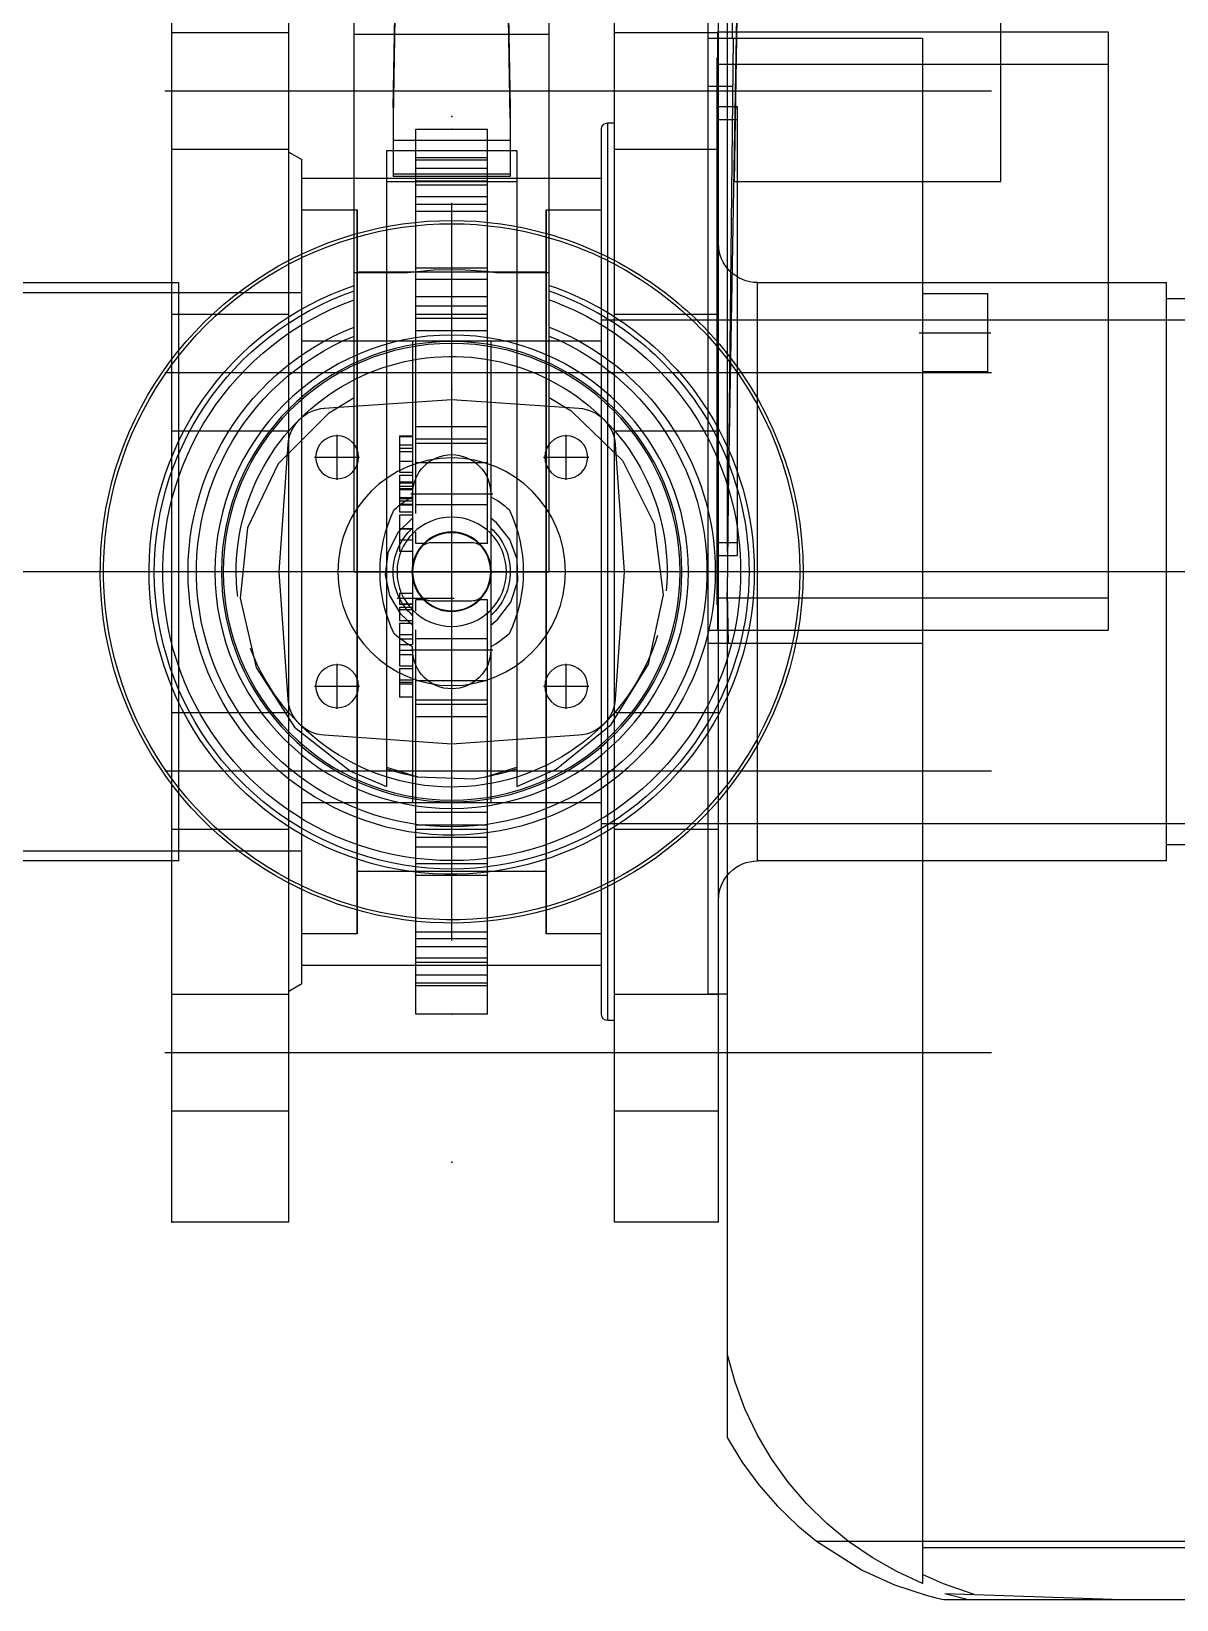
# Model space of a CAD drawing. Extents: x -234346 to 58427, y -132654 to -82394.
# Drawn here: x -196978.4 to -196802.5, y -103642.8 to -103401.7 of the extents above; entities that cross this region are included whole.
import ezdxf

# ---------------------------------------------------------------- set-up
doc = ezdxf.new("R2010")
doc.units = 0
doc.header["$LTSCALE"] = 8
doc.layers.get('0').update_dxf_attribs({"color": 9, "lineweight": 5})
doc.layers.add('PUMP EQUIPMENT BLOCK', color=30, linetype='Continuous')

# ---------------------------------------------------------------- blocks, each defined once
blk = doc.blocks.new('BOOSTER PUMP BLOCK')
for p, q in [((-354, 553.55), (-354, -607.96)), ((-392.75, -219.7), (-392.75, -369.55)), ((-315.25, -369.55), (-315.25, -219.7)), ((-396, -274.7), (-396, -282.7)), ((-312, -282.7), (-312, -274.7)), ((-512, -316.87), (-512, -278.7)), ((-504, -320.2), (-504, -278.7)), ((-503, -336.52), (-503, -278.7)), ((-398.45, -282.7), (-398.45, -345.55)), ((-398.45, -282.7), (-309.55, -282.7)), ((-309.55, -345.55), (-309.55, -282.7)), ((-511.05, -316.8), (-512, -289.52)), ((-271, -291.7), (-363, -291.7)), ((-363, -320.2), (-363, -291.7)), ((-358, -351.7), (-358, -291.7)), ((-276, -349.35), (-276, -291.7)), ((-271, -349.35), (-271, -291.7)), ((-294, -349.16), (-294, -308.2)), ((-294, -308.2), (-197.27, -308.2)), ((-427.91, -436.65), (-427.91, -309.63)), ((-384.61, -436.65), (-384.61, -309.63)), ((-323.39, -436.65), (-323.39, -309.63)), ((-323.25, -310.2), (-323.25, -320.2)), ((-311.25, -310.2), (-323.25, -310.2)), ((-317.25, -320.7), (-317.25, -309.7)), ((-311.25, -320.2), (-311.25, -310.2)), ((-280.09, -436.65), (-280.09, -309.63)), ((-511.05, -316.8), (-512, -313.13)), ((-365, -320.2), (-509.51, -320.2)), ((-272, -320.2), (-365, -320.2)), ((-365, -353.2), (-365, -320.2)), ((-363, -353.2), (-363, -320.2)), ((-272, -349.28), (-272, -320.2)), ((-398.45, -345.55), (-309.55, -345.55)), ((-173.83, -347.06), (-294, -349.16)), ((-272, -349.28), (-357.23, -350.2)), ((-351.5, -351.7), (-351.5, -348.7)), ((-282.5, -348.7), (-351.5, -348.7)), ((-243.96, -348.34), (-350.82, -350.2)), ((-349.5, -351.7), (-349.5, -348.7)), ((-284.5, -351.7), (-284.5, -348.7)), ((-282.5, -351.7), (-282.5, -348.7)), ((-279.41, -349.41), (-279.41, -353.2)), ((-276, -351.7), (-276, -349.35)), ((-272, -349.28), (-272, -349.32)), ((-272, -351.7), (-272, -349.32)), ((-272, -349.39), (-271, -349.39)), ((-271, -351.7), (-271, -349.35)), ((-271, -349.39), (-243.96, -349.6)), ((-418.92, -350.2), (-487.1, -350.2)), ((-454, -351.55), (-454, -367.55)), ((-454, -351.55), (-418.92, -351.55)), ((-436.91, -351.55), (-436.91, -367.55)), ((-357.18, -350.2), (-418.92, -350.2)), ((-418.92, -350.2), (-418.92, -353.2)), ((-418.92, -351.55), (-254, -351.55)), ((-418.91, -367.55), (-418.91, -351.55)), ((-393.61, -351.55), (-393.61, -367.55)), ((-375.61, -367.55), (-375.61, -351.55)), ((-357.18, -350.2), (-365, -350.07)), ((-365, -350.08), (-357.23, -350.2)), ((-279.41, -351.7), (-363, -351.7)), ((-359, -351.8), (-359, -351.7)), ((-279.41, -351.8), (-359, -351.8)), ((-357, -351.8), (-357, -351.7)), ((-234, -350.2), (-350.77, -350.2)), ((-347.75, -351.8), (-347.75, -351.7)), ((-346.75, -351.8), (-346.75, -351.7)), ((-346.25, -351.8), (-346.25, -351.7)), ((-339.5, -351.8), (-339.5, -351.7)), ((-338, -351.8), (-338, -351.7)), ((-337.25, -351.8), (-337.25, -351.7)), ((-335.75, -351.8), (-335.75, -351.7)), ((-332.39, -351.55), (-332.39, -367.55)), ((-331.25, -351.8), (-331.25, -351.7)), ((-329.75, -351.8), (-329.75, -351.7)), ((-329, -351.8), (-329, -351.7)), ((-327.5, -351.8), (-327.5, -351.7)), ((-323, -351.8), (-323, -351.7)), ((-322.9, -351.7), (-322.9, -351.8)), ((-322.7, -351.8), (-322.7, -351.7)), ((-321.5, -351.8), (-321.5, -351.7)), ((-321.4, -351.8), (-321.4, -351.7)), ((-320.75, -351.8), (-320.75, -351.7)), ((-320.25, -351.8), (-320.25, -351.7)), ((-319.25, -351.8), (-319.25, -351.7)), ((-318.3, -351.8), (-318.3, -351.7)), ((-315.7, -351.8), (-315.7, -351.7)), ((-314.75, -351.8), (-314.75, -351.7)), ((-314.39, -367.55), (-314.39, -351.55)), ((-313.75, -351.8), (-313.75, -351.7)), ((-313.25, -351.8), (-313.25, -351.7)), ((-312.6, -351.8), (-312.6, -351.7)), ((-312.5, -351.8), (-312.5, -351.7)), ((-311.3, -351.8), (-311.3, -351.7)), ((-311.1, -351.8), (-311.1, -351.7)), ((-311, -351.8), (-311, -351.7)), ((-306.5, -351.8), (-306.5, -351.7)), ((-305, -351.8), (-305, -351.7)), ((-304.25, -351.8), (-304.25, -351.7)), ((-302.75, -351.8), (-302.75, -351.7)), ((-298.25, -351.8), (-298.25, -351.7)), ((-296.75, -351.8), (-296.75, -351.7)), ((-296, -351.8), (-296, -351.7)), ((-294.5, -351.8), (-294.5, -351.7)), ((-289.09, -351.55), (-289.09, -367.55)), ((-287.75, -351.8), (-287.75, -351.7)), ((-287.25, -351.8), (-287.25, -351.7)), ((-286.25, -351.8), (-286.25, -351.7)), ((-271, -351.7), (-279.41, -351.7)), ((-275, -351.8), (-279.41, -351.8)), ((-277, -351.8), (-277, -351.7)), ((-275, -351.8), (-275, -351.7)), ((-272, -353.2), (-272, -351.7)), ((-271.09, -367.55), (-271.09, -351.55)), ((-234, -353.2), (-418.92, -353.2)), ((-354, -366.05), (-373.57, -367.42)), ((-334.43, -367.42), (-354, -366.05)), ((-454, -367.55), (-401.86, -367.55)), ((-423, -367.55), (-423, -368.55)), ((-423, -368.55), (-402.37, -368.55)), ((-402.37, -368.55), (-305.63, -368.55)), ((-401.86, -367.55), (-306.14, -367.55)), ((-306.14, -367.55), (-254, -367.55)), ((-305.63, -368.55), (-285, -368.55)), ((-285, -368.55), (-285, -367.55)), ((-422, -369.55), (-402.86, -369.55)), ((-414.5, -369.55), (-414.5, -387.05)), ((-409.65, -369.55), (-409.65, -378.05)), ((-409.65, -369.55), (-409.65, -378.05)), ((-402.86, -369.55), (-305.14, -369.55)), ((-389.5, -369.55), (-389.5, -415.55)), ((-318.5, -415.55), (-318.5, -369.55)), ((-305.14, -369.55), (-286, -369.55)), ((-298.35, -378.05), (-298.35, -369.55)), ((-298.35, -378.05), (-298.35, -369.55)), ((-293.5, -377.55), (-293.5, -369.55)), ((-379.13, -372.99), (-380.5, -392.55)), ((-371.6, -378.42), (-371.6, -371.49)), ((-336.4, -378.42), (-336.4, -371.49)), ((-327.5, -392.55), (-328.87, -372.99)), ((-375.07, -374.95), (-368.14, -374.95)), ((-339.87, -374.95), (-332.94, -374.95)), ((-298.35, -378.05), (-409.65, -378.05)), ((-409.65, -378.05), (-298.35, -378.05)), ((-400.1, -378.05), (-400.1, -407.05)), ((-400.1, -378.05), (-400.1, -407.05)), ((-354, -377.55), (-268.06, -377.55)), ((-354, -407.55), (-354, -377.55)), ((-308, -385.75), (-308, -377.55)), ((-307.9, -407.05), (-307.9, -378.05)), ((-307.9, -407.05), (-307.9, -378.05)), ((-293.5, -407.55), (-293.5, -377.55)), ((-271.38, -407.55), (-271.38, -377.55)), ((-289.28, -382.55), (-386.99, -382.55)), ((-385.51, -387.31), (-384.03, -382.55)), ((-294, -402.55), (-294, -382.55)), ((-289.28, -382.55), (-289.28, -383.55)), ((-293.24, -383.55), (-293.24, -401.55)), ((-283.06, -383.55), (-293.24, -383.55)), ((-293.18, -401.55), (-293.18, -383.55)), ((-292.81, -401.55), (-292.81, -383.55)), ((-289.28, -383.55), (-289.28, -401.55)), ((-287.66, -401.55), (-287.66, -383.55)), ((-284.29, -383.55), (-201.01, -385.02)), ((-282.68, -383.55), (-283.06, -383.55)), ((-212, -384.79), (-282.68, -383.55)), ((-422.03, -387.05), (-422.03, -398.05)), ((-422.03, -387.05), (-407.72, -387.05)), ((-417.64, -387.05), (-417.64, -398.05)), ((-417.26, -387.05), (-417.26, -398.05)), ((-416.03, -387.05), (-416.03, -398.05)), ((-414.5, -387.05), (-414.5, -398.05)), ((-414.06, -387.05), (-414.06, -398.05)), ((-413.4, -387.05), (-413.4, -398.05)), ((-411.63, -387.05), (-411.63, -398.05)), ((-410.45, -387.05), (-410.45, -398.05)), ((-409.37, -398.05), (-409.37, -387.05)), ((-407.72, -387.05), (-358.32, -387.05)), ((-400.67, -387.05), (-400.67, -398.05)), ((-398.9, -387.05), (-398.9, -398.05)), ((-396.27, -398.05), (-396.27, -387.05)), ((-394.84, -387.05), (-394.84, -398.05)), ((-393.61, -387.05), (-393.61, -398.05)), ((-392.93, -387.05), (-392.93, -398.05)), ((-391.02, -387.05), (-391.02, -398.05)), ((-389.5, -386.55), (-389.5, -398.55)), ((-318.5, -386.55), (-389.5, -386.55)), ((-376.3, -387.05), (-376.3, -398.05)), ((-374.39, -387.05), (-374.39, -398.05)), ((-373.7, -398.05), (-373.7, -387.05)), ((-370.76, -387.05), (-370.76, -398.05)), ((-366, -398.85), (-366, -386.25)), ((-365.53, -386.55), (-366, -386.55)), ((-364.29, -387.05), (-364.29, -398.05)), ((-358.32, -387.05), (-358.32, -388.24)), ((-349.68, -387.05), (-349.68, -388.24)), ((-349.68, -387.05), (-285.97, -387.05)), ((-343.71, -387.05), (-343.71, -398.05)), ((-342, -386.55), (-342.47, -386.55)), ((-342, -398.85), (-342, -386.25)), ((-337.24, -387.05), (-337.24, -398.05)), ((-334.3, -387.05), (-334.3, -398.05)), ((-333.61, -387.05), (-333.61, -398.05)), ((-331.7, -387.05), (-331.7, -398.05)), ((-318.5, -398.55), (-318.5, -386.55)), ((-316.98, -387.05), (-316.98, -398.05)), ((-315.07, -387.05), (-315.07, -398.05)), ((-314.39, -398.05), (-314.39, -387.05)), ((-313.16, -387.05), (-313.16, -398.05)), ((-311.73, -387.05), (-311.73, -398.05)), ((-309.1, -387.05), (-309.1, -398.05)), ((-307.33, -387.05), (-307.33, -398.05)), ((-298.63, -387.05), (-298.63, -398.05)), ((-297.55, -387.05), (-297.55, -398.05)), ((-296.37, -387.05), (-296.37, -398.05)), ((-294.6, -387.05), (-294.6, -398.05)), ((-293.94, -387.05), (-293.94, -398.05)), ((-291.97, -398.05), (-291.97, -387.05)), ((-290.74, -387.05), (-290.74, -398.05)), ((-290.36, -387.05), (-290.36, -398.05)), ((-285.97, -398.05), (-285.97, -387.05)), ((-358.5, -389.43), (-358.5, -395.68)), ((-349.5, -395.68), (-349.5, -389.43)), ((-410.7, -392.55), (-297.3, -392.55)), ((-380.5, -392.55), (-379.13, -412.12)), ((-360.1, -392.55), (-360.03, -391.62)), ((-358.12, -392.15), (-358.12, -400.95)), ((-328.87, -412.12), (-327.5, -392.55)), ((-358.32, -396.86), (-358.32, -398.05)), ((-349.68, -396.86), (-349.68, -398.05)), ((-422.03, -398.05), (-407.72, -398.05)), ((-414.5, -398.05), (-414.5, -415.55)), ((-407.72, -398.05), (-362.93, -398.05)), ((-366, -398.55), (-389.5, -398.55)), ((-384.03, -402.55), (-385.51, -397.8)), ((-373.27, -398.55), (-373.27, -400.55)), ((-371.3, -398.55), (-371.3, -400.55)), ((-370.95, -400.55), (-370.95, -398.55)), ((-370.59, -400.55), (-370.59, -398.55)), ((-368.89, -400.55), (-368.89, -398.55)), ((-368.44, -400.55), (-368.44, -398.55)), ((-366.74, -400.55), (-366.74, -398.55)), ((-366.03, -400.55), (-366.03, -398.55)), ((-366, -398.55), (-365.53, -398.55)), ((-365.18, -400.55), (-365.18, -398.55)), ((-318.5, -398.55), (-365.18, -398.55)), ((-364.33, -400.55), (-364.33, -398.55)), ((-363.62, -400.55), (-363.62, -398.55)), ((-361.92, -400.55), (-361.92, -398.55)), ((-361.48, -400.55), (-361.48, -398.55)), ((-360.06, -398.05), (-358.32, -398.05)), ((-359.78, -400.55), (-359.78, -398.55)), ((-359.42, -400.55), (-359.42, -398.55)), ((-358.97, -400.55), (-358.97, -398.55)), ((-358.96, -398.55), (-358.96, -400.55)), ((-357.28, -400.55), (-357.28, -398.55)), ((-357.27, -400.55), (-357.27, -398.55)), ((-350.84, -400.55), (-350.84, -398.55)), ((-349.68, -398.05), (-347.9, -398.05)), ((-349.1, -400.55), (-349.1, -398.55)), ((-347.4, -400.55), (-347.4, -398.55)), ((-347.36, -400.55), (-347.36, -398.55)), ((-345.24, -400.55), (-345.24, -398.55)), ((-345.05, -398.05), (-285.97, -398.05)), ((-344.77, -400.55), (-344.77, -398.55)), ((-343.73, -400.55), (-343.73, -398.55)), ((-343.62, -400.55), (-343.62, -398.55)), ((-343.11, -400.55), (-343.11, -398.55)), ((-343.1, -400.55), (-343.1, -398.55)), ((-342.73, -400.55), (-342.73, -398.55)), ((-342.58, -400.55), (-342.58, -398.55)), ((-342.47, -398.55), (-342, -398.55)), ((-341.35, -400.55), (-341.35, -398.55)), ((-341.2, -400.55), (-341.2, -398.55)), ((-340.83, -400.55), (-340.83, -398.55)), ((-340.83, -400.55), (-340.83, -398.55)), ((-340.31, -400.55), (-340.31, -398.55)), ((-340.2, -400.55), (-340.2, -398.55)), ((-339.16, -400.55), (-339.16, -398.55)), ((-338.7, -400.55), (-338.7, -398.55)), ((-336.98, -400.55), (-336.98, -398.55)), ((-335.53, -400.55), (-335.53, -398.55)), ((-335, -400.55), (-335, -398.55)), ((-334.49, -400.55), (-334.49, -398.55)), ((-333.2, -400.55), (-333.2, -398.55)), ((-333.09, -400.55), (-333.09, -398.55)), ((-308, -407.55), (-308, -399.35)), ((-201.01, -400.09), (-284.29, -401.55)), ((-289.28, -402.55), (-386.99, -402.55)), ((-368.89, -400.55), (-373.27, -400.55)), ((-361.92, -400.55), (-368.44, -400.55)), ((-359.42, -400.55), (-361.48, -400.55)), ((-357.27, -400.55), (-358.97, -400.55)), ((-345.24, -400.55), (-350.84, -400.55)), ((-339.16, -400.55), (-344.77, -400.55)), ((-333.09, -400.55), (-338.7, -400.55)), ((-283.06, -401.55), (-293.24, -401.55)), ((-289.28, -401.55), (-289.28, -402.55)), ((-282.68, -401.55), (-283.06, -401.55)), ((-282.68, -401.55), (-212, -400.32)), ((-409.65, -407.05), (-409.65, -415.55)), ((-298.35, -407.05), (-409.65, -407.05)), ((-409.65, -407.05), (-298.35, -407.05)), ((-409.65, -407.05), (-409.65, -415.55)), ((-371.6, -413.62), (-371.6, -406.69)), ((-336.4, -413.62), (-336.4, -406.69)), ((-298.35, -415.55), (-298.35, -407.05)), ((-298.35, -415.55), (-298.35, -407.05)), ((-354, -407.55), (-268.06, -407.55)), ((-293.5, -415.55), (-293.5, -407.55)), ((-375.07, -410.15), (-368.14, -410.15)), ((-339.87, -410.15), (-332.94, -410.15)), ((-417.35, -415.55), (-418.5, -417.55)), ((-417.35, -415.55), (-402.86, -415.55)), ((-402.86, -415.55), (-305.14, -415.55)), ((-396.95, -415.55), (-396.95, -435.55)), ((-311.05, -435.55), (-311.05, -415.55)), ((-305.14, -415.55), (-290.65, -415.55)), ((-289.5, -417.55), (-290.65, -415.55)), ((-454, -417.55), (-454, -435.55)), ((-454, -417.55), (-401.86, -417.55)), ((-436.91, -417.55), (-436.91, -435.55)), ((-418.91, -435.55), (-418.91, -417.55)), ((-401.86, -417.55), (-306.14, -417.55)), ((-393.61, -417.55), (-393.61, -435.55)), ((-375.61, -435.55), (-375.61, -417.55)), ((-373.57, -417.69), (-354, -419.05)), ((-354, -419.05), (-334.43, -417.69)), ((-332.39, -417.55), (-332.39, -435.55)), ((-314.39, -435.55), (-314.39, -417.55)), ((-306.14, -417.55), (-254, -417.55)), ((-289.09, -417.55), (-289.09, -435.55)), ((-271.09, -435.55), (-271.09, -417.55)), ((-454, -435.55), (-386.66, -435.55)), ((-398.45, -434.55), (-398.45, -435.55)), ((-309.55, -434.55), (-398.45, -434.55)), ((-398.45, -435.55), (-398.45, -515.63)), ((-396.95, -434.55), (-396.95, -515.62)), ((-386.66, -435.55), (-321.34, -435.55)), ((-321.34, -435.55), (-254, -435.55)), ((-311.05, -515.6), (-311.05, -434.55)), ((-309.55, -435.55), (-309.55, -434.55)), ((-309.55, -496.85), (-309.55, -435.55))]:
    blk.add_line(p, q)
for points in [[(-511.21, -312.27), (-509.58, -316.96), (-508.14, -320.2)], [(-503, -336.52), (-507.46, -329.47), (-509.71, -324.5), (-511.32, -319.67), (-511.66, -318.34), (-511.93, -317.22), (-511.99, -316.92), (-512, -316.87)], [(-509.51, -320.2), (-507.7, -324.17), (-505.55, -327.97), (-503.08, -331.56), (-500.3, -334.93), (-497.24, -338.04), (-493.92, -340.87), (-490.37, -343.4), (-486.61, -345.61), (-482.67, -347.49), (-478.59, -349.01), (-474.38, -350.18), (-474.27, -350.2)], [(-487.1, -350.2), (-490.83, -347.95), (-494.36, -345.38), (-497.64, -342.51), (-500.67, -339.37), (-503, -336.52)], [(-386.99, -382.55), (-384.36, -376.52), (-377.48, -368.04), (-368.19, -362.32), (-357.53, -360.01), (-346.71, -361.37), (-336.95, -366.25), (-329.35, -374.09), (-327.28, -377.55)], [(-362.22, -386.55), (-361.36, -385.51), (-358.66, -383.46), (-355.4, -382.41), (-352.08, -382.5), (-349.05, -383.62), (-346.48, -385.69), (-345.78, -386.55)], [(-385.51, -397.8), (-385.82, -389.16), (-385.51, -387.31)], [(-308, -399.35), (-307.58, -395.32), (-307.52, -391.26), (-307.81, -387.22), (-308, -385.75)], [(-359.85, -394.3), (-359.94, -393.94), (-360.1, -392.55)], [(-347.91, -392.15), (-348.05, -393.9), (-348.22, -394.52)], [(-345.78, -398.55), (-347.99, -400.8), (-351.09, -402.36), (-354.45, -402.79), (-357.64, -402.11), (-360.44, -400.46), (-362.22, -398.55)], [(-327.28, -407.55), (-329.68, -411.48), (-337.41, -419.19), (-347.25, -423.9), (-358.08, -425.07), (-368.7, -422.58), (-377.9, -416.7), (-384.63, -408.09), (-386.99, -402.55)]]:
    blk.add_lwpolyline(points)
for centre, radius in [((-354, -392.55), 36.38), ((-354, -392.55), 35.38), ((-354, -392.55), 35.1), ((-371.6, -374.95), 3.3), ((-336.4, -374.95), 3.3), ((-354, -392.55), 17.5), ((-354, -392.55), 8.4), ((-354, -392.55), 6.1), ((-354, -392.55), 6), ((-371.6, -410.15), 3.3), ((-336.4, -410.15), 3.3)]:
    blk.add_circle(centre, radius)
for centre, radius, start, end in [((-354, -392.55), 54, 46.7778, 133.2222), ((-354, -392.55), 53.5, 47.3507, 132.6493), ((-404.45, -345.55), 6, 270, 0), ((-354, -392.55), 46.5, 57.8047, 122.1953), ((-354, -392.55), 45.69, 59.4479, 120.5521), ((-303.55, -345.55), 6, 180, 270), ((-354, -392.55), 44.4, 62.4011, 117.5989), ((-354, -392.55), 54, 133.2222, 343.8724), ((-354, -392.55), 53.5, 132.6493, 343.7175), ((-354, -392.55), 46.5, 122.1953, 341.1809), ((-354, -392.55), 45.69, 120.5521, 340.8361), ((-354, -392.55), 44.4, 117.5989, 340.2559), ((-354, -392.55), 40.5, 103.6937, 338.2622), ((-354, -392.55), 39.22, 22.4841, 337.5159), ((-354, -392.55), 40.5, 76.3063, 103.6937), ((-354, -392.55), 40.5, 21.7378, 76.3063), ((-354, -392.55), 44.4, 19.7441, 62.4011), ((-354, -392.55), 45.69, 19.1639, 59.4479), ((-354, -392.55), 46.5, 18.8191, 57.8047), ((-354, -392.55), 53.5, 16.2825, 47.3507), ((-354, -392.55), 54, 16.1276, 46.7778), ((-354, -392.55), 33.1, 107.2431, 249.0741), ((-354, -392.55), 33.1, 263.3666, 95.0954), ((-422, -368.55), 1, 180, 270), ((-373.15, -373.41), 6, 94, 176), ((-334.85, -373.41), 6, 4, 86), ((-286, -368.55), 1, 270, 0), ((-354, -392.55), 53.5, 343.7175, 16.2825), ((-354, -392.55), 54, 343.8724, 16.1276), ((-354, -392.55), 31.94, 161.7565, 170.5549), ((-354, -403.55), 22, 64.2669, 115.7331), ((-354, -392.55), 13, 137.2874, 152.5136), ((-354, -392.55), 9, 41.8103, 138.1897), ((-354, -392.55), 13, 27.4864, 42.7126), ((-366, -392.55), 6, 90, 270), ((-356.5, -389.43), 2, 128.6822, 180), ((-351.5, -389.43), 2, 0, 51.3178), ((-342, -392.55), 6, 270, 90), ((-356.5, -395.68), 2, 180, 231.3178), ((-351.5, -395.68), 2, 308.6822, 0), ((-354, -392.55), 31.94, 189.4451, 198.2435), ((-354, -392.55), 13, 207.4864, 222.7126), ((-354, -392.55), 9, 221.8103, 318.1897), ((-354, -392.55), 13, 317.2874, 332.5136), ((-354, -381.55), 22, 244.2669, 295.7331), ((-373.15, -411.7), 6, 184, 266), ((-334.85, -411.7), 6, 274, 356)]:
    blk.add_arc(centre, radius, start, end)
for p in [(-354, -338.55), (-363, -351.7), (-363, -351.7), (-354, -369.55), (-293.5, -369.55), (-444.75, -392.55), (-422.03, -392.55), (-354, -392.55), (-354, -392.55), (-354, -392.55), (-354, -392.55), (-354, -392.55), (-354, -392.55), (-354, -392.55), (-354, -392.55), (-354, -392.55), (-354, -392.55), (-326, -392.55), (-285.97, -392.55), (-284, -392.55), (-284, -392.55), (-354, -415.55), (-354, -415.55), (-293.5, -415.55), (-454, -435.55), (-354, -435.55), (-354, -435.55), (-354, -446.55)]:
    blk.add_point(p)

msp = doc.modelspace()

# ---------------------------------------------------------------- block references
at = {"layer": 'PUMP EQUIPMENT BLOCK', "ltscale": 1.032, "xscale": -1, "rotation": 269.9999999999878}
msp.add_blockref('BOOSTER PUMP BLOCK', (-196521.31, -103130.8), dxfattribs=at)

doc.saveas('drawing.dxf')
